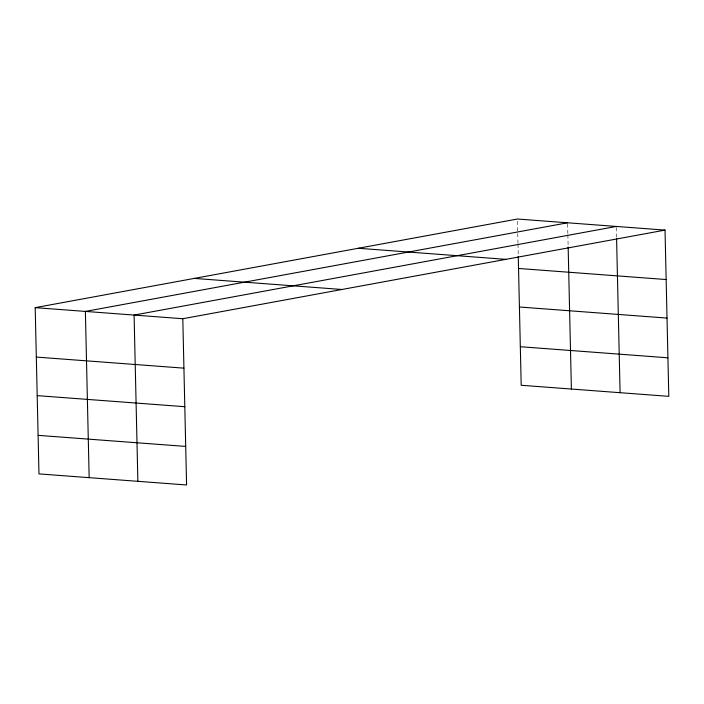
<?xml version="1.0" encoding="UTF-8"?>
<svg xmlns="http://www.w3.org/2000/svg" width="704" height="704" viewBox="0 0 704 704"><rect width="100%" height="100%" fill="white"/><g stroke="black" fill="none" stroke-linecap="round" stroke-linejoin="round"><path stroke-width="0.53" stroke-dasharray="3.52 2.64" d="M616.343 227.55L616.563 237.433M567.635 223.89L567.855 233.781M567.882 234.872L568.128 245.863M517.475 221.223L517.968 243.197M517.994 244.288L518.25 255.279"/><path stroke-width="1.06" d="M665.025 230.102L182.802 318.727L186.578 484.977L38.975 473.898L35.2 307.648L517.422 219.023L665.025 230.102L668.8 396.352L521.198 385.273L518.267 256.37M567.609 222.79L85.386 311.414L89.162 477.664M616.317 226.45L134.094 315.075L137.87 481.316M358.292 248.274L505.894 259.354M518.549 268.462L666.151 279.541M194.33 278.406L341.942 289.485M519.42 307.006L667.022 318.085M35.2 307.648L182.802 318.727M520.318 346.72L667.929 357.799M36.318 357.078L183.929 368.157M37.198 395.63L184.8 406.71M38.095 435.345L185.706 446.424M616.59 238.533L620.092 392.691M568.154 246.963L571.384 389.039"/></g></svg>
